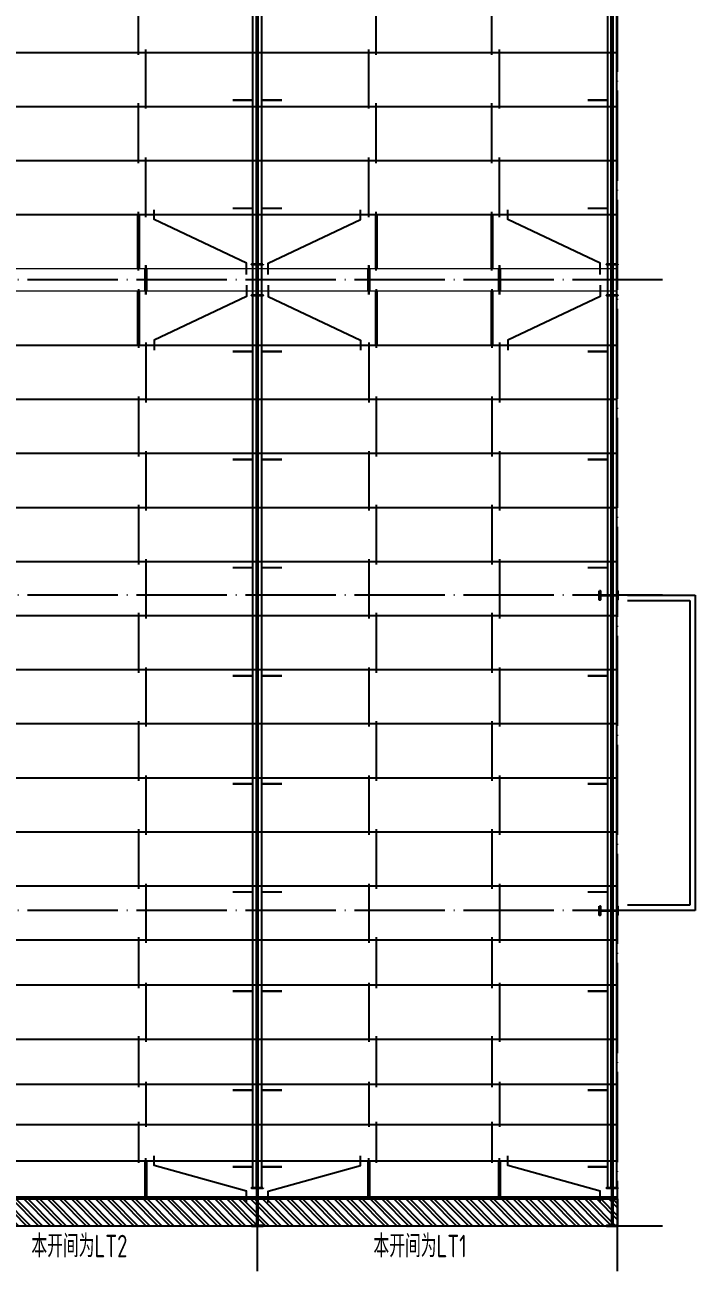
# Model space of a CAD drawing. Extents: x 293620 to 503924, y -252071 to 755100.
# Drawn here: x 448556 to 463437, y 191869 to 219528 of the extents above; entities that cross this region are included whole.
import ezdxf

# ---------------------------------------------------------------- set-up
doc = ezdxf.new("R2010")
doc.units = 0
doc.header["$LTSCALE"] = 1000
doc.header["$MEASUREMENT"] = 0
doc.linetypes.add('DASH', pattern=[0.35, 0.25, -0.1])
doc.linetypes.add('DOTE', pattern=[2.42, 2, -0.2, 0.02, -0.2])
for name, color, linetype in [('0 - 屋顶线', 150, 'Continuous'), ('3T_WOOD', 21, 'Continuous'), ('DOTE', 14, 'DOTE'), ('SURFACE', 6, 'Continuous'), ('TEXT', 7, 'Continuous'), ('屋面隅撑', 7, 'Continuous'), ('檩条拉条', 253, 'Continuous')]:
    doc.layers.add(name, color=color, linetype=linetype)
doc.layers.add('Pkpm_柱子', color=3, linetype='Continuous', lineweight=35)
doc.styles.add('TSSD_Label', font='Tssdeng.shx', dxfattribs={"width": 0.7, "bigfont": 'hztxt.shx'})

# ---------------------------------------------------------------- blocks, each defined once
blk = doc.blocks.new('AW3423W423423423')
at = {"layer": 'Pkpm_柱子'}
for points in [[(453837, 214219), (453837, 214207), (453722, 214207), (453722, 213531), (453837, 213531), (453837, 213519), (453597, 213519), (453597, 213531), (453712, 213531), (453712, 214207), (453597, 214207), (453597, 214219)], [(461717, 214219), (461717, 214207), (461602, 214207), (461602, 213531), (461717, 213531), (461717, 213519), (461477, 213519), (461477, 213531), (461592, 213531), (461592, 214207), (461477, 214207), (461477, 214219)], [(461317, 206969), (461329, 206969), (461329, 206874), (461705, 206874), (461705, 206969), (461717, 206969), (461717, 206769), (461705, 206769), (461705, 206864), (461329, 206864), (461329, 206769), (461317, 206769)], [(461317, 199969), (461329, 199969), (461329, 199874), (461705, 199874), (461705, 199969), (461717, 199969), (461717, 199769), (461705, 199769), (461705, 199864), (461329, 199864), (461329, 199769), (461317, 199769)], [(453837, 193719), (453837, 193707), (453722, 193707), (453722, 192881), (453837, 192881), (453837, 192869), (453597, 192869), (453597, 192881), (453712, 192881), (453712, 193707), (453597, 193707), (453597, 193719)], [(461717, 193719), (461717, 193707), (461602, 193707), (461602, 192881), (461717, 192881), (461717, 192869), (461477, 192869), (461477, 192881), (461592, 192881), (461592, 193707), (461477, 193707), (461477, 193719)]]:
    blk.add_hatch(color=256, dxfattribs=at).paths.add_polyline_path(points)
for points in [[(453837, 214219), (453837, 214207), (453722, 214207), (453722, 213531), (453837, 213531), (453837, 213519), (453597, 213519), (453597, 213531), (453712, 213531), (453712, 214207), (453597, 214207), (453597, 214219)], [(461717, 214219), (461717, 214207), (461602, 214207), (461602, 213531), (461717, 213531), (461717, 213519), (461477, 213519), (461477, 213531), (461592, 213531), (461592, 214207), (461477, 214207), (461477, 214219)], [(461317, 206969), (461329, 206969), (461329, 206874), (461705, 206874), (461705, 206969), (461717, 206969), (461717, 206769), (461705, 206769), (461705, 206864), (461329, 206864), (461329, 206769), (461317, 206769)], [(461317, 199969), (461329, 199969), (461329, 199874), (461705, 199874), (461705, 199969), (461717, 199969), (461717, 199769), (461705, 199769), (461705, 199864), (461329, 199864), (461329, 199769), (461317, 199769)], [(453837, 193719), (453837, 193707), (453722, 193707), (453722, 192881), (453837, 192881), (453837, 192869), (453597, 192869), (453597, 192881), (453712, 192881), (453712, 193707), (453597, 193707), (453597, 193719)], [(461717, 193719), (461717, 193707), (461602, 193707), (461602, 192881), (461717, 192881), (461717, 192869), (461477, 192869), (461477, 192881), (461592, 192881), (461592, 193707), (461477, 193707), (461477, 193719)]]:
    blk.add_lwpolyline(points, close=True, dxfattribs=at)

msp = doc.modelspace()

# ---------------------------------------------------------------- hatches: boundary and pattern name
at = {"ltscale": 0.5}
h = msp.add_hatch(dxfattribs=at)
h.set_pattern_fill('金属', color=1, scale=75, angle=-360, style=0)
h.set_pattern_definition([(315, (-1189676.16, 168823.76), (-132.582521, -132.582521), []), (315, (-1189587.77, 168823.76), (-132.582521, -132.582521), [])])
h.paths.add_polyline_path([(389716.8, 193468.9), (461716.8, 193468.9), (461716.8, 192868.9), (389716.8, 192868.9)])

# ---------------------------------------------------------------- linework, layer by layer
at = {"color": 35, "linetype": 'ByBlock', "ltscale": 3}
for p, q in [((453616.8, 193718.9), (453616.8, 234018.9)), ((453696.8, 193718.9), (453696.8, 234018.9)), ((453736.8, 193718.9), (453736.8, 234018.9)), ((453816.8, 193718.9), (453816.8, 234018.9)), ((461496.8, 193718.9), (461496.8, 234018.9)), ((461576.8, 193718.9), (461576.8, 234018.9)), ((461616.8, 193718.9), (461616.8, 234018.9)), ((461696.8, 193718.9), (461696.8, 234018.9))]:
    msp.add_line(p, q, dxfattribs=at)
at = {"color": 2}
for p, q in [((451075.1, 218860.4), (451075.1, 220187.5)), ((456358.6, 218860.4), (456358.6, 220187.5)), ((458927.1, 218860.4), (458927.1, 220187.5)), ((451242.4, 217671.2), (451242.4, 218984)), ((456191.3, 217671.2), (456191.3, 218984)), ((459094.4, 217671.2), (459094.4, 218984)), ((451075.1, 216460.4), (451075.1, 217787.5)), ((456358.6, 216460.4), (456358.6, 217787.5)), ((458927.1, 216460.4), (458927.1, 217787.5)), ((451242.4, 215259.2), (451242.4, 216587.7)), ((456191.3, 215259.2), (456191.3, 216587.7)), ((459094.4, 215259.2), (459094.4, 216587.7)), ((451075.1, 214075.9), (451075.1, 215375.4)), ((456358.6, 214075.9), (456358.6, 215375.4)), ((458927.1, 214075.9), (458927.1, 215375.4)), ((451242.4, 213554.5), (451242.4, 214195.3)), ((451242.4, 213554.5), (451242.4, 214195.3)), ((451242.4, 213554.5), (451242.4, 214195.3)), ((451242.4, 213554.5), (451242.4, 214195.3)), ((451242.4, 213554.5), (451242.4, 214195.3)), ((451242.4, 213554.5), (451242.4, 214195.3)), ((451242.4, 213554.5), (451242.4, 214195.3)), ((451242.4, 213554.5), (451242.4, 214195.3)), ((451242.4, 213550.5), (451242.4, 214191.3)), ((451242.4, 213550.5), (451242.4, 214191.3)), ((451242.4, 213550.5), (451242.4, 214191.3)), ((451242.4, 213550.5), (451242.4, 214191.3)), ((451242.4, 213550.5), (451242.4, 214191.3)), ((451242.4, 213550.5), (451242.4, 214191.3)), ((451242.4, 213550.5), (451242.4, 214191.3)), ((451242.4, 213550.5), (451242.4, 214191.3)), ((451242.4, 213550.5), (451242.4, 214191.3)), ((451242.4, 213550.5), (451242.4, 214191.3)), ((451242.4, 213550.5), (451242.4, 214191.3)), ((451242.4, 213550.5), (451242.4, 214191.3)), ((451242.4, 213550.5), (451242.4, 214191.3)), ((451242.4, 213550.5), (451242.4, 214191.3)), ((451242.4, 213550.5), (451242.4, 214191.3)), ((451242.4, 213550.5), (451242.4, 214191.3)), ((451242.4, 214191.3), (451242.4, 213550.5)), ((451242.4, 214191.3), (451242.4, 213550.5)), ((451242.4, 214191.3), (451242.4, 213550.5)), ((451242.4, 214191.3), (451242.4, 213550.5)), ((451242.4, 214191.3), (451242.4, 213550.5)), ((451242.4, 214191.3), (451242.4, 213550.5)), ((451242.4, 214191.3), (451242.4, 213550.5)), ((451242.4, 214191.3), (451242.4, 213550.5)), ((451242.4, 214187.3), (451242.4, 213546.5)), ((451242.4, 214187.3), (451242.4, 213546.5)), ((451242.4, 214187.3), (451242.4, 213546.5)), ((451242.4, 214187.3), (451242.4, 213546.5)), ((451242.4, 214187.3), (451242.4, 213546.5)), ((451242.4, 214187.3), (451242.4, 213546.5)), ((451242.4, 214187.3), (451242.4, 213546.5)), ((451242.4, 214187.3), (451242.4, 213546.5)), ((451242.4, 213546.5), (451242.4, 214187.3)), ((451242.4, 213546.5), (451242.4, 214187.3)), ((451242.4, 213546.5), (451242.4, 214187.3)), ((451242.4, 213546.5), (451242.4, 214187.3)), ((451242.4, 213546.5), (451242.4, 214187.3)), ((451242.4, 213546.5), (451242.4, 214187.3)), ((451242.4, 213546.5), (451242.4, 214187.3)), ((451242.4, 213546.5), (451242.4, 214187.3)), ((451242.4, 214187.3), (451242.4, 213546.5)), ((451242.4, 214187.3), (451242.4, 213546.5)), ((451242.4, 214187.3), (451242.4, 213546.5)), ((451242.4, 214187.3), (451242.4, 213546.5)), ((451242.4, 214187.3), (451242.4, 213546.5)), ((451242.4, 214187.3), (451242.4, 213546.5)), ((451242.4, 214187.3), (451242.4, 213546.5)), ((451242.4, 214187.3), (451242.4, 213546.5)), ((451242.4, 214183.3), (451242.4, 213542.5)), ((451242.4, 214183.3), (451242.4, 213542.5)), ((451242.4, 214183.3), (451242.4, 213542.5)), ((451242.4, 214183.3), (451242.4, 213542.5)), ((451242.4, 214183.3), (451242.4, 213542.5)), ((451242.4, 214183.3), (451242.4, 213542.5)), ((451242.4, 214183.3), (451242.4, 213542.5)), ((451242.4, 214183.3), (451242.4, 213542.5)), ((456191.3, 213554.5), (456191.3, 214195.3)), ((456191.3, 213554.5), (456191.3, 214195.3)), ((456191.3, 213554.5), (456191.3, 214195.3)), ((456191.3, 213554.5), (456191.3, 214195.3)), ((456191.3, 213554.5), (456191.3, 214195.3)), ((456191.3, 213554.5), (456191.3, 214195.3)), ((456191.3, 213554.5), (456191.3, 214195.3)), ((456191.3, 213554.5), (456191.3, 214195.3)), ((456191.3, 213550.5), (456191.3, 214191.3)), ((456191.3, 213550.5), (456191.3, 214191.3)), ((456191.3, 213550.5), (456191.3, 214191.3)), ((456191.3, 213550.5), (456191.3, 214191.3)), ((456191.3, 213550.5), (456191.3, 214191.3)), ((456191.3, 213550.5), (456191.3, 214191.3)), ((456191.3, 213550.5), (456191.3, 214191.3)), ((456191.3, 213550.5), (456191.3, 214191.3)), ((456191.3, 213550.5), (456191.3, 214191.3)), ((456191.3, 213550.5), (456191.3, 214191.3)), ((456191.3, 213550.5), (456191.3, 214191.3)), ((456191.3, 213550.5), (456191.3, 214191.3)), ((456191.3, 213550.5), (456191.3, 214191.3)), ((456191.3, 213550.5), (456191.3, 214191.3)), ((456191.3, 213550.5), (456191.3, 214191.3)), ((456191.3, 213550.5), (456191.3, 214191.3)), ((456191.3, 214191.3), (456191.3, 213550.5)), ((456191.3, 214191.3), (456191.3, 213550.5)), ((456191.3, 214191.3), (456191.3, 213550.5)), ((456191.3, 214191.3), (456191.3, 213550.5)), ((456191.3, 214191.3), (456191.3, 213550.5)), ((456191.3, 214191.3), (456191.3, 213550.5)), ((456191.3, 214191.3), (456191.3, 213550.5)), ((456191.3, 214191.3), (456191.3, 213550.5)), ((456191.3, 214187.3), (456191.3, 213546.5)), ((456191.3, 214187.3), (456191.3, 213546.5)), ((456191.3, 214187.3), (456191.3, 213546.5)), ((456191.3, 214187.3), (456191.3, 213546.5)), ((456191.3, 214187.3), (456191.3, 213546.5)), ((456191.3, 214187.3), (456191.3, 213546.5)), ((456191.3, 214187.3), (456191.3, 213546.5)), ((456191.3, 214187.3), (456191.3, 213546.5)), ((456191.3, 213546.5), (456191.3, 214187.3)), ((456191.3, 213546.5), (456191.3, 214187.3)), ((456191.3, 213546.5), (456191.3, 214187.3)), ((456191.3, 213546.5), (456191.3, 214187.3)), ((456191.3, 213546.5), (456191.3, 214187.3)), ((456191.3, 213546.5), (456191.3, 214187.3)), ((456191.3, 213546.5), (456191.3, 214187.3)), ((456191.3, 213546.5), (456191.3, 214187.3)), ((456191.3, 214187.3), (456191.3, 213546.5)), ((456191.3, 214187.3), (456191.3, 213546.5)), ((456191.3, 214187.3), (456191.3, 213546.5)), ((456191.3, 214187.3), (456191.3, 213546.5)), ((456191.3, 214187.3), (456191.3, 213546.5)), ((456191.3, 214187.3), (456191.3, 213546.5)), ((456191.3, 214187.3), (456191.3, 213546.5)), ((456191.3, 214187.3), (456191.3, 213546.5)), ((456191.3, 214183.3), (456191.3, 213542.5)), ((456191.3, 214183.3), (456191.3, 213542.5)), ((456191.3, 214183.3), (456191.3, 213542.5)), ((456191.3, 214183.3), (456191.3, 213542.5)), ((456191.3, 214183.3), (456191.3, 213542.5)), ((456191.3, 214183.3), (456191.3, 213542.5)), ((456191.3, 214183.3), (456191.3, 213542.5)), ((456191.3, 214183.3), (456191.3, 213542.5)), ((459094.4, 213554.5), (459094.4, 214195.3)), ((459094.4, 213554.5), (459094.4, 214195.3)), ((459094.4, 213554.5), (459094.4, 214195.3)), ((459094.4, 213554.5), (459094.4, 214195.3)), ((459094.4, 213554.5), (459094.4, 214195.3)), ((459094.4, 213554.5), (459094.4, 214195.3)), ((459094.4, 213554.5), (459094.4, 214195.3)), ((459094.4, 213554.5), (459094.4, 214195.3)), ((459094.4, 213550.5), (459094.4, 214191.3)), ((459094.4, 213550.5), (459094.4, 214191.3)), ((459094.4, 213550.5), (459094.4, 214191.3)), ((459094.4, 213550.5), (459094.4, 214191.3)), ((459094.4, 213550.5), (459094.4, 214191.3)), ((459094.4, 213550.5), (459094.4, 214191.3)), ((459094.4, 213550.5), (459094.4, 214191.3)), ((459094.4, 213550.5), (459094.4, 214191.3)), ((459094.4, 213550.5), (459094.4, 214191.3)), ((459094.4, 213550.5), (459094.4, 214191.3)), ((459094.4, 213550.5), (459094.4, 214191.3)), ((459094.4, 213550.5), (459094.4, 214191.3)), ((459094.4, 213550.5), (459094.4, 214191.3)), ((459094.4, 213550.5), (459094.4, 214191.3)), ((459094.4, 213550.5), (459094.4, 214191.3)), ((459094.4, 213550.5), (459094.4, 214191.3)), ((459094.4, 214191.3), (459094.4, 213550.5)), ((459094.4, 214191.3), (459094.4, 213550.5)), ((459094.4, 214191.3), (459094.4, 213550.5)), ((459094.4, 214191.3), (459094.4, 213550.5)), ((459094.4, 214191.3), (459094.4, 213550.5)), ((459094.4, 214191.3), (459094.4, 213550.5)), ((459094.4, 214191.3), (459094.4, 213550.5)), ((459094.4, 214191.3), (459094.4, 213550.5)), ((459094.4, 214187.3), (459094.4, 213546.5)), ((459094.4, 214187.3), (459094.4, 213546.5)), ((459094.4, 214187.3), (459094.4, 213546.5)), ((459094.4, 214187.3), (459094.4, 213546.5)), ((459094.4, 214187.3), (459094.4, 213546.5)), ((459094.4, 214187.3), (459094.4, 213546.5)), ((459094.4, 214187.3), (459094.4, 213546.5)), ((459094.4, 214187.3), (459094.4, 213546.5)), ((459094.4, 213546.5), (459094.4, 214187.3)), ((459094.4, 213546.5), (459094.4, 214187.3)), ((459094.4, 213546.5), (459094.4, 214187.3)), ((459094.4, 213546.5), (459094.4, 214187.3)), ((459094.4, 213546.5), (459094.4, 214187.3)), ((459094.4, 213546.5), (459094.4, 214187.3)), ((459094.4, 213546.5), (459094.4, 214187.3)), ((459094.4, 213546.5), (459094.4, 214187.3)), ((459094.4, 214187.3), (459094.4, 213546.5)), ((459094.4, 214187.3), (459094.4, 213546.5)), ((459094.4, 214187.3), (459094.4, 213546.5)), ((459094.4, 214187.3), (459094.4, 213546.5)), ((459094.4, 214187.3), (459094.4, 213546.5)), ((459094.4, 214187.3), (459094.4, 213546.5)), ((459094.4, 214187.3), (459094.4, 213546.5)), ((459094.4, 214187.3), (459094.4, 213546.5)), ((459094.4, 214183.3), (459094.4, 213542.5)), ((459094.4, 214183.3), (459094.4, 213542.5)), ((459094.4, 214183.3), (459094.4, 213542.5)), ((459094.4, 214183.3), (459094.4, 213542.5)), ((459094.4, 214183.3), (459094.4, 213542.5)), ((459094.4, 214183.3), (459094.4, 213542.5)), ((459094.4, 214183.3), (459094.4, 213542.5)), ((459094.4, 214183.3), (459094.4, 213542.5)), ((451075.1, 213661.8), (451075.1, 212362.3)), ((456358.6, 213661.8), (456358.6, 212362.3)), ((458927.1, 213661.8), (458927.1, 212362.3)), ((451242.4, 212478.6), (451242.4, 211150.1)), ((456191.3, 212478.6), (456191.3, 211150.1)), ((459094.4, 212478.6), (459094.4, 211150.1)), ((451075.1, 211277.4), (451075.1, 209950.3)), ((456358.6, 211277.4), (456358.6, 209950.3)), ((458927.1, 211277.4), (458927.1, 209950.3)), ((451242.4, 210066.6), (451242.4, 208753.7)), ((456191.3, 210066.6), (456191.3, 208753.7)), ((459094.4, 210066.6), (459094.4, 208753.7)), ((451075.1, 208877.4), (451075.1, 207550.3)), ((456358.6, 208877.4), (456358.6, 207550.3)), ((458927.1, 208877.4), (458927.1, 207550.3)), ((451242.4, 207666.6), (451242.4, 206353.7)), ((456191.3, 207666.6), (456191.3, 206353.7)), ((459094.4, 207666.6), (459094.4, 206353.7)), ((451075.1, 206477.4), (451075.1, 205150.3)), ((456358.6, 206477.4), (456358.6, 205150.3)), ((458927.1, 206477.4), (458927.1, 205150.3)), ((451242.4, 205266.6), (451242.4, 203953.7)), ((456191.3, 205266.6), (456191.3, 203953.7)), ((459094.4, 205266.6), (459094.4, 203953.7)), ((451075.1, 204077.4), (451075.1, 202750.3)), ((456358.6, 204077.4), (456358.6, 202750.3)), ((458927.1, 204077.4), (458927.1, 202750.3)), ((451242.4, 202866.6), (451242.4, 201553.7)), ((456191.3, 202866.6), (456191.3, 201553.7)), ((459094.4, 202866.6), (459094.4, 201553.7)), ((451075.1, 201677.4), (451075.1, 200350.3)), ((456358.6, 201677.4), (456358.6, 200350.3)), ((458927.1, 201677.4), (458927.1, 200350.3)), ((451242.4, 200466.6), (451242.4, 199153.7)), ((456191.3, 200466.6), (456191.3, 199153.7)), ((459094.4, 200466.6), (459094.4, 199153.7)), ((451075.1, 199282.6), (451075.1, 198150.3)), ((456358.6, 199282.6), (456358.6, 198150.3)), ((458927.1, 199282.6), (458927.1, 198150.3)), ((451242.4, 198266.6), (451242.4, 196953.7)), ((456191.3, 198266.6), (456191.3, 196953.7)), ((459094.4, 198266.6), (459094.4, 196953.7)), ((451075.1, 197082.6), (451075.1, 195950.3)), ((456358.6, 197082.6), (456358.6, 195950.3)), ((458927.1, 197082.6), (458927.1, 195950.3)), ((451242.4, 196066.6), (451242.4, 195067.4)), ((456191.3, 196066.6), (456191.3, 195067.4)), ((459094.4, 196066.6), (459094.4, 195067.4)), ((451075.1, 195182.6), (451075.1, 194268.3)), ((456358.6, 195182.6), (456358.6, 194268.3)), ((458927.1, 195182.6), (458927.1, 194268.3)), ((451242.4, 193480.2), (451242.4, 194375.7)), ((456191.3, 193480.2), (456191.3, 194375.7)), ((459094.4, 193480.2), (459094.4, 194375.7))]:
    msp.add_line(p, q, dxfattribs=at)
at = {"ltscale": 0.5}
for points in [[(453477.7, 213988.5), (453477.7, 214241), (451427.5, 215210.5), (451427.5, 215427)], [(453956, 213988.5), (453956, 214241), (456006.2, 215210.5), (456006.2, 215427)], [(461329.7, 213988.5), (461329.7, 214241), (459279.4, 215210.5), (459279.4, 215427)], [(453477.7, 213749.3), (453477.7, 213496.7), (451427.5, 212527.3), (451427.5, 212310.7)], [(453956, 213749.3), (453956, 213496.7), (456006.2, 212527.3), (456006.2, 212310.7)], [(461329.7, 213749.3), (461329.7, 213496.7), (459279.4, 212527.3), (459279.4, 212310.7)], [(453477.7, 193392.7), (453477.7, 193645.3), (451427.5, 194210.7), (451427.5, 194427.3)], [(453956, 193392.7), (453956, 193645.3), (456006.2, 194210.7), (456006.2, 194427.3)], [(461329.7, 193392.7), (461329.7, 193645.3), (459279.4, 194210.7), (459279.4, 194427.3)]]:
    msp.add_lwpolyline(points, dxfattribs=at)
msp.add_lwpolyline([(389716.8, 193468.9), (461716.8, 193468.9), (461716.8, 192868.9), (389716.8, 192868.9)], close=True)
at = {"layer": '0 - 屋顶线'}
for p, q in [((461936.8, 206868.9), (463436.8, 206868.9)), ((461936.8, 206748.9), (463316.8, 206748.9)), ((463316.8, 206748.9), (463316.8, 199988.9)), ((463436.8, 206868.9), (463436.8, 199868.9)), ((463316.8, 199988.9), (461936.8, 199988.9)), ((463436.8, 199868.9), (461936.8, 199868.9))]:
    msp.add_line(p, q, dxfattribs=at)
at = {"layer": 'DOTE'}
for p, q in [((453716.8, 191868.9), (453716.8, 235868.9)), ((461716.8, 191868.9), (461716.8, 235868.9)), ((462716.8, 213868.9), (388716.8, 213868.9)), ((462716.8, 206868.9), (388716.8, 206868.9)), ((462716.8, 199868.9), (388716.8, 199868.9)), ((462716.8, 192868.9), (388716.8, 192868.9))]:
    msp.add_line(p, q, dxfattribs=at)
at = {"layer": 'SURFACE'}
for p, q in [((389736.8, 218918.8), (461696.8, 218918.8)), ((389736.8, 217718.8), (461696.8, 217718.8)), ((389736.8, 216518.8), (461696.8, 216518.8)), ((389736.8, 215318.8), (461696.8, 215318.8)), ((389736.8, 212419), (461696.8, 212419)), ((389736.8, 211219), (461696.8, 211219)), ((389736.8, 210019), (461696.8, 210019)), ((389736.8, 208819), (461696.8, 208819)), ((389736.8, 207619), (461696.8, 207619)), ((389736.8, 206419), (461696.8, 206419)), ((389736.8, 205219), (461696.8, 205219)), ((389736.8, 204019), (461696.8, 204019)), ((389736.8, 202819), (461696.8, 202819)), ((389736.8, 201619), (461696.8, 201619)), ((389736.8, 200419), (461696.8, 200419)), ((389736.8, 199219), (461696.8, 199219)), ((389736.8, 198219), (461696.8, 198219)), ((389736.8, 197019), (461696.8, 197019)), ((389736.8, 196019), (461696.8, 196019)), ((389736.8, 195119), (461696.8, 195119)), ((389736.8, 194319), (461696.8, 194319)), ((389736.8, 193519), (461696.8, 193519))]:
    msp.add_line(p, q, dxfattribs=at)
at = {"layer": 'SURFACE', "color": 4, "const_width": 30}
for points in [[(389736.8, 214118.8), (461696.8, 214118.8)], [(389736.8, 213619), (461696.8, 213619)]]:
    msp.add_lwpolyline(points, dxfattribs=at)
at = {"layer": '屋面隅撑', "color": 3, "linetype": 'DASH', "const_width": 50}
for points in [[(453616.8, 217855.9), (453172.4, 217855.9)], [(454261.2, 217855.9), (453816.8, 217855.9)], [(461496.8, 217855.9), (461052.4, 217855.9)], [(453616.8, 215455.9), (453172.4, 215455.9)], [(454261.2, 215455.9), (453816.8, 215455.9)], [(461496.8, 215455.9), (461052.4, 215455.9)], [(453616.8, 212281.8), (453172.4, 212281.8)], [(454261.2, 212281.8), (453816.8, 212281.8)], [(461496.8, 212281.8), (461052.4, 212281.8)], [(453616.8, 209881.8), (453172.4, 209881.8)], [(454261.2, 209881.8), (453816.8, 209881.8)], [(461496.8, 209881.8), (461052.4, 209881.8)], [(453616.8, 207481.8), (453172.4, 207481.8)], [(454261.2, 207481.8), (453816.8, 207481.8)], [(461496.8, 207481.8), (461052.4, 207481.8)], [(453616.8, 205081.8), (453172.4, 205081.8)], [(454261.2, 205081.8), (453816.8, 205081.8)], [(461496.8, 205081.8), (461052.4, 205081.8)], [(453616.8, 202681.8), (453172.4, 202681.8)], [(454261.2, 202681.8), (453816.8, 202681.8)], [(461496.8, 202681.8), (461052.4, 202681.8)], [(453616.8, 200281.8), (453172.4, 200281.8)], [(454261.2, 200281.8), (453816.8, 200281.8)], [(461496.8, 200281.8), (461052.4, 200281.8)], [(453616.8, 198081.8), (453172.4, 198081.8)], [(454261.2, 198081.8), (453816.8, 198081.8)], [(461496.8, 198081.8), (461052.4, 198081.8)], [(453616.8, 195881.8), (453172.4, 195881.8)], [(454261.2, 195881.8), (453816.8, 195881.8)], [(461496.8, 195881.8), (461052.4, 195881.8)], [(453616.8, 194181.8), (453172.4, 194181.8)], [(454261.2, 194181.8), (453816.8, 194181.8)], [(461496.8, 194181.8), (461052.4, 194181.8)]]:
    msp.add_lwpolyline(points, dxfattribs=at)
at = {"layer": '檩条拉条', "color": 2, "const_width": 80}
for points in [[(451075.1, 215318.8), (451075.1, 214114.8)], [(456358.6, 215318.8), (456358.6, 214114.8)], [(458927.1, 215318.8), (458927.1, 214114.8)], [(451242.4, 213632.6), (451242.4, 214132.6)], [(451242.4, 213632.6), (451242.4, 214132.6)], [(451242.4, 213632.6), (451242.4, 214132.6)], [(451242.4, 213632.6), (451242.4, 214132.6)], [(451242.4, 213628.6), (451242.4, 214128.6)], [(451242.4, 213628.6), (451242.4, 214128.6)], [(451242.4, 213628.6), (451242.4, 214128.6)], [(451242.4, 213628.6), (451242.4, 214128.6)], [(451242.4, 213628.6), (451242.4, 214128.6)], [(451242.4, 213628.6), (451242.4, 214128.6)], [(451242.4, 213628.6), (451242.4, 214128.6)], [(451242.4, 213628.6), (451242.4, 214128.6)], [(451242.4, 213624.6), (451242.4, 214124.6)], [(451242.4, 213624.6), (451242.4, 214124.6)], [(451242.4, 213624.6), (451242.4, 214124.6)], [(451242.4, 213624.6), (451242.4, 214124.6)], [(451242.4, 214113.2), (451242.4, 213613.2)], [(451242.4, 214113.2), (451242.4, 213613.2)], [(451242.4, 214113.2), (451242.4, 213613.2)], [(451242.4, 214113.2), (451242.4, 213613.2)], [(451242.4, 214109.2), (451242.4, 213609.2)], [(451242.4, 214109.2), (451242.4, 213609.2)], [(451242.4, 214109.2), (451242.4, 213609.2)], [(451242.4, 214109.2), (451242.4, 213609.2)], [(451242.4, 214109.2), (451242.4, 213609.2)], [(451242.4, 214109.2), (451242.4, 213609.2)], [(451242.4, 214109.2), (451242.4, 213609.2)], [(451242.4, 214109.2), (451242.4, 213609.2)], [(451242.4, 214105.2), (451242.4, 213605.2)], [(451242.4, 214105.2), (451242.4, 213605.2)], [(451242.4, 214105.2), (451242.4, 213605.2)], [(451242.4, 214105.2), (451242.4, 213605.2)], [(456191.3, 213632.6), (456191.3, 214132.6)], [(456191.3, 213632.6), (456191.3, 214132.6)], [(456191.3, 213632.6), (456191.3, 214132.6)], [(456191.3, 213632.6), (456191.3, 214132.6)], [(456191.3, 213628.6), (456191.3, 214128.6)], [(456191.3, 213628.6), (456191.3, 214128.6)], [(456191.3, 213628.6), (456191.3, 214128.6)], [(456191.3, 213628.6), (456191.3, 214128.6)], [(456191.3, 213628.6), (456191.3, 214128.6)], [(456191.3, 213628.6), (456191.3, 214128.6)], [(456191.3, 213628.6), (456191.3, 214128.6)], [(456191.3, 213628.6), (456191.3, 214128.6)], [(456191.3, 213624.6), (456191.3, 214124.6)], [(456191.3, 213624.6), (456191.3, 214124.6)], [(456191.3, 213624.6), (456191.3, 214124.6)], [(456191.3, 213624.6), (456191.3, 214124.6)], [(456191.3, 214113.2), (456191.3, 213613.2)], [(456191.3, 214113.2), (456191.3, 213613.2)], [(456191.3, 214113.2), (456191.3, 213613.2)], [(456191.3, 214113.2), (456191.3, 213613.2)], [(456191.3, 214109.2), (456191.3, 213609.2)], [(456191.3, 214109.2), (456191.3, 213609.2)], [(456191.3, 214109.2), (456191.3, 213609.2)], [(456191.3, 214109.2), (456191.3, 213609.2)], [(456191.3, 214109.2), (456191.3, 213609.2)], [(456191.3, 214109.2), (456191.3, 213609.2)], [(456191.3, 214109.2), (456191.3, 213609.2)], [(456191.3, 214109.2), (456191.3, 213609.2)], [(456191.3, 214105.2), (456191.3, 213605.2)], [(456191.3, 214105.2), (456191.3, 213605.2)], [(456191.3, 214105.2), (456191.3, 213605.2)], [(456191.3, 214105.2), (456191.3, 213605.2)], [(459094.4, 213632.6), (459094.4, 214132.6)], [(459094.4, 213632.6), (459094.4, 214132.6)], [(459094.4, 213632.6), (459094.4, 214132.6)], [(459094.4, 213632.6), (459094.4, 214132.6)], [(459094.4, 213628.6), (459094.4, 214128.6)], [(459094.4, 213628.6), (459094.4, 214128.6)], [(459094.4, 213628.6), (459094.4, 214128.6)], [(459094.4, 213628.6), (459094.4, 214128.6)], [(459094.4, 213628.6), (459094.4, 214128.6)], [(459094.4, 213628.6), (459094.4, 214128.6)], [(459094.4, 213628.6), (459094.4, 214128.6)], [(459094.4, 213628.6), (459094.4, 214128.6)], [(459094.4, 213624.6), (459094.4, 214124.6)], [(459094.4, 213624.6), (459094.4, 214124.6)], [(459094.4, 213624.6), (459094.4, 214124.6)], [(459094.4, 213624.6), (459094.4, 214124.6)], [(459094.4, 214113.2), (459094.4, 213613.2)], [(459094.4, 214113.2), (459094.4, 213613.2)], [(459094.4, 214113.2), (459094.4, 213613.2)], [(459094.4, 214113.2), (459094.4, 213613.2)], [(459094.4, 214109.2), (459094.4, 213609.2)], [(459094.4, 214109.2), (459094.4, 213609.2)], [(459094.4, 214109.2), (459094.4, 213609.2)], [(459094.4, 214109.2), (459094.4, 213609.2)], [(459094.4, 214109.2), (459094.4, 213609.2)], [(459094.4, 214109.2), (459094.4, 213609.2)], [(459094.4, 214109.2), (459094.4, 213609.2)], [(459094.4, 214109.2), (459094.4, 213609.2)], [(459094.4, 214105.2), (459094.4, 213605.2)], [(459094.4, 214105.2), (459094.4, 213605.2)], [(459094.4, 214105.2), (459094.4, 213605.2)], [(459094.4, 214105.2), (459094.4, 213605.2)], [(451075.1, 212419), (451075.1, 213623)], [(456358.6, 212419), (456358.6, 213623)], [(458927.1, 212419), (458927.1, 213623)], [(451242.4, 194319), (451242.4, 193519)], [(456191.3, 194319), (456191.3, 193519)], [(459094.4, 194319), (459094.4, 193519)]]:
    msp.add_lwpolyline(points, dxfattribs=at)

# ---------------------------------------------------------------- block references
at = {"layer": '3T_WOOD'}
msp.add_blockref('AW3423W423423423', (0, 0), dxfattribs=at)

# ---------------------------------------------------------------- texts
at = {"layer": 'TEXT', "style": 'TSSD_Label', "width": 0.7}
for s, p in [('本开间为LT2', (448700.2, 192174.7)), ('本开间为LT1', (456295.5, 192174.7))]:
    msp.add_text(s, height=500, dxfattribs=at).set_placement(p)

doc.saveas('drawing.dxf')
